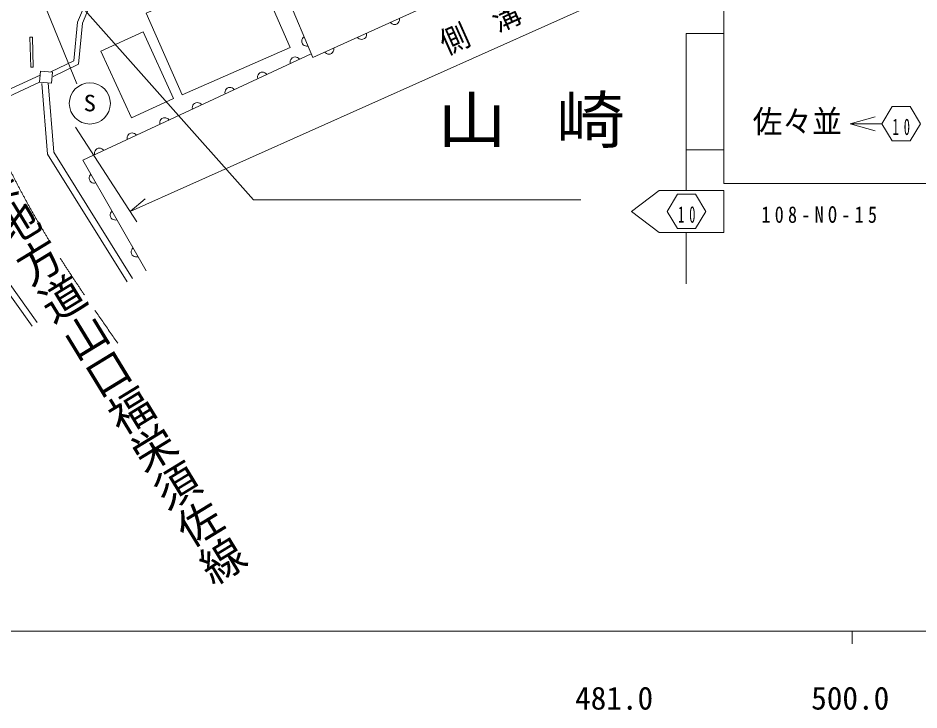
# Model space of a CAD drawing. Units: millimetres, scale not verified. Extents: x 40000 to 680000, y 20000 to 380000.
# Drawn here: x 501422 to 573332, y 198715 to 253965 of the extents above; entities that cross this region are included whole.
import ezdxf
from ezdxf.enums import TextEntityAlignment as Align

# ---------------------------------------------------------------- set-up
doc = ezdxf.new("R2010")
doc.units = ezdxf.units.MM
doc.header["$LTSCALE"] = 1000
doc.linetypes.add('CHAIN', pattern=[18.5, 12, -1.5, 3.5, -1.5])
for name, color, linetype, lineweight in [('M-BGD', 7, 'Continuous', 13), ('M-BMK', 2, 'CHAIN', 13), ('M-STR-HTXT', 7, 'Continuous', 13), ('M-STR-STRC', 7, 'Continuous', 13), ('M-TTL-BAND', 7, 'Continuous', 13)]:
    doc.layers.add(name, color=color, linetype=linetype, lineweight=lineweight)
doc.layers.add('M-BGD-HTXT', color=7, linetype='Continuous')
doc.layers.add('M-BMK-HTXT', color=7, linetype='Continuous')
doc.styles.add('@ＭＳ ゴシック', font='')
doc.styles.add('ＭＳ ゴシック', font='')
doc.styles.get('@ＭＳ ゴシック').set_extended_font_data('@MS Gothic')
doc.styles.get('ＭＳ ゴシック').set_extended_font_data('MS Gothic')

msp = doc.modelspace()

# ---------------------------------------------------------------- linework, layer by layer
at = {"layer": 'M-BGD'}
for p, q in [((524941, 250821), (519602, 263598)), ((524941, 250821), (551167, 262680)), ((502571, 252431), (502371, 252425)), ((502371, 252425), (502436, 250036)), ((502571, 252431), (502636, 250042)), ((502636, 250042), (502436, 250036)), ((492681, 244537), (503188, 249410)), ((492891, 244084), (503140, 248836))]:
    msp.add_line(p, q, dxfattribs=at)
for points in [[(541365, 276043), (528810, 268847), (518645, 264263), (515107, 262662), (512484, 261221), (510156, 259346), (508147, 257170), (506966, 255524), (506175, 253644), (505866, 250534), (504052, 249655)], [(541564, 275696), (528992, 268490), (518810, 263898), (515286, 262304), (512708, 260888), (510430, 259053), (508458, 256916), (507317, 255327), (506567, 253544), (506242, 250272), (504226, 249295)], [(531133, 253621), (531201, 253547), (531278, 253494), (531384, 253454), (531477, 253443), (531577, 253454), (531694, 253506), (531768, 253575), (531821, 253652), (531861, 253758), (531872, 253850), (531862, 253951)], [(524252, 252468), (524176, 252402), (524121, 252326), (524078, 252222), (524065, 252129), (524072, 252029), (524121, 251910), (524188, 251834), (524263, 251779), (524368, 251736), (524460, 251722), (524561, 251730)], [(528510, 252435), (528579, 252361), (528655, 252308), (528761, 252268), (528854, 252257), (528955, 252268), (529071, 252320), (529146, 252389), (529199, 252466), (529239, 252572), (529249, 252664), (529239, 252765)], [(511645, 233781), (506599, 242628), (524817, 251116)], [(525887, 251249), (525956, 251175), (526033, 251122), (526139, 251082), (526231, 251071), (526332, 251082), (526449, 251134), (526523, 251203), (526576, 251280), (526616, 251386), (526627, 251478), (526616, 251579)], [(523879, 250679), (523809, 250752), (523732, 250805), (523625, 250843), (523533, 250853), (523432, 250842), (523316, 250787), (523243, 250718), (523190, 250641), (523152, 250534), (523142, 250442), (523153, 250341)], [(521276, 249466), (521206, 249540), (521129, 249592), (521023, 249631), (520930, 249640), (520830, 249629), (520713, 249575), (520640, 249505), (520588, 249428), (520549, 249322), (520539, 249229), (520551, 249128)], [(510144, 232890), (503787, 243092), (503318, 248738)], [(510568, 233154), (504275, 243253), (503817, 248780)], [(518673, 248254), (518604, 248327), (518527, 248379), (518420, 248418), (518327, 248428), (518227, 248416), (518111, 248362), (518037, 248293), (517985, 248215), (517946, 248109), (517937, 248016), (517948, 247916)], [(516071, 247041), (516001, 247114), (515924, 247167), (515818, 247205), (515725, 247215), (515624, 247204), (515508, 247149), (515435, 247080), (515383, 247003), (515344, 246896), (515334, 246804), (515346, 246703)], [(513468, 245828), (513399, 245902), (513321, 245954), (513215, 245993), (513122, 246002), (513022, 245991), (512906, 245937), (512832, 245867), (512780, 245790), (512741, 245684), (512732, 245591), (512743, 245490)], [(510866, 244616), (510796, 244689), (510719, 244741), (510613, 244780), (510520, 244790), (510419, 244778), (510303, 244724), (510230, 244655), (510177, 244577), (510139, 244471), (510129, 244378), (510141, 244278)], [(502549, 229366), (498766, 234631), (495218, 240801), (492329, 243468)], [(502955, 229658), (499187, 234902), (495613, 241117), (492777, 243735)], [(508263, 243403), (508194, 243476), (508116, 243529), (508010, 243567), (507917, 243577), (507817, 243566), (507701, 243511), (507627, 243442), (507575, 243365), (507536, 243258), (507526, 243166), (507538, 243065)], [(507242, 241501), (507175, 241425), (507129, 241344), (507099, 241235), (507097, 241141), (507117, 241042), (507180, 240931), (507255, 240863), (507337, 240818), (507446, 240788), (507539, 240786), (507638, 240806)], [(508924, 238552), (508857, 238476), (508811, 238395), (508781, 238286), (508779, 238193), (508799, 238093), (508862, 237982), (508937, 237915), (509019, 237869), (509128, 237839), (509221, 237837), (509320, 237857)], [(510606, 235603), (510539, 235527), (510493, 235446), (510463, 235337), (510461, 235244), (510481, 235144), (510544, 235033), (510619, 234966), (510701, 234920), (510810, 234890), (510903, 234888), (511002, 234908)]]:
    msp.add_lwpolyline(points, dxfattribs=at)
for points in [[(511660, 254349), (520292, 258135), (523150, 251620), (514517, 247834)], [(513842, 247547), (511403, 252873), (508031, 251330), (510470, 246003)], [(503140, 248836), (504088, 248757), (504162, 249646), (503214, 249725)]]:
    msp.add_lwpolyline(points, close=True, dxfattribs=at)
at = {"layer": 'M-BMK'}
msp.add_open_spline([(484432, 256357), (486765, 256361), (489097, 256365), (491110, 255486), (492895, 254707), (494429, 253234), (495659, 251615), (497842, 248740), (499068, 245405), (500595, 242227), (503003, 237216), (506162, 232594), (509384, 228006)], degree=3, knots=[0, 0, 0, 0, 1, 1, 1, 2, 2, 2, 3, 3, 3, 4, 4, 4, 4], dxfattribs=at)
at = {"layer": 'M-STR-HTXT'}
for p, q in [((510374, 238523), (576114, 267936)), ((506003, 245261), (510918, 237685)), ((510374, 238523), (511572, 239519))]:
    msp.add_line(p, q, dxfattribs=at)
at = {"layer": 'M-STR-STRC'}
for p, q in [((504462, 257201), (520224, 239437)), ((503221, 255783), (506126, 248704)), ((557757, 252719), (554757, 252719)), ((554757, 252719), (554757, 240204)), ((571181, 246904), (572618, 246904)), ((570356, 245525), (567842, 245525)), ((571181, 244146), (572618, 244146)), ((557757, 243449), (554757, 243449)), ((552589, 240204), (550387, 238525)), ((552589, 240204), (557757, 240204)), ((557757, 240204), (557757, 236846)), ((554057, 239904), (555494, 239904)), ((520224, 239437), (546355, 239437)), ((550387, 238525), (552589, 236846)), ((557757, 236846), (552589, 236846)), ((554057, 237146), (555494, 237146)), ((554757, 236846), (554757, 232735))]:
    msp.add_line(p, q, dxfattribs=at)
msp.add_lwpolyline([(578105, 240740), (557757, 240740), (557757, 255780), (578105, 255780)], close=True, dxfattribs=at)
for points in [[(571181, 244146), (570356, 245525), (571181, 246904)], [(572618, 246904), (573443, 245525), (572618, 244146)], [(569842, 244965), (567842, 245525), (569842, 246085)], [(554057, 237146), (553232, 238525), (554057, 239904)], [(555494, 239904), (556319, 238525), (555494, 237146)]]:
    msp.add_lwpolyline(points, dxfattribs=at)
msp.add_circle((507155, 247143), 1642, dxfattribs=at)
at = {"layer": 'M-TTL-BAND'}
for p, q in [((40000, 205000), (579000, 205000)), ((568000, 205000), (568000, 204000))]:
    msp.add_line(p, q, dxfattribs=at)

# ---------------------------------------------------------------- texts
at = {"layer": 'M-BGD-HTXT', "style": '@ＭＳ ゴシック'}
msp.add_text('主要地方道山口福栄須佐線', height=2566, rotation=301.4, dxfattribs=at).set_placement((494966, 243948), align=Align.BOTTOM_LEFT)
at = {"layer": 'M-BMK-HTXT', "insert": (534900, 243595), "char_height": 3666, "attachment_point": 7, "style": 'ＭＳ ゴシック'}
msp.add_mtext('\\T1.72;\\W1.1;山崎', dxfattribs=at)
at = {"layer": 'M-STR-HTXT', "style": 'ＭＳ ゴシック', "width": 0.9}
msp.add_text('側\u3000溝\u3000\u3000L=82.5', height=1833, rotation=24.1, dxfattribs=at).set_placement((535831, 250493), align=Align.BOTTOM_LEFT)
at = {"layer": 'M-STR-STRC', "style": 'ＭＳ ゴシック'}
for s, height, width, p in [('S', 1320, 1.1, (506660, 246117)), ('佐々並', 1833, 0.95, (560053, 244233))]:
    msp.add_text(s, height=height, dxfattribs=dict(at, width=width)).set_placement(p, align=Align.BOTTOM_LEFT)
at = {"layer": 'M-STR-STRC', "char_height": 1320, "attachment_point": 7, "style": 'ＭＳ ゴシック'}
for s, insert in [('\\T1.8;\\W0.55;10', (571229, 244601)), ('\\T1.8;\\W0.55;10', (554105, 237601)), ('\\T1.48;\\W0.8;108-NO-15', (560755, 237592))]:
    msp.add_mtext(s, dxfattribs=dict(at, insert=insert))
at = {"layer": 'M-TTL-BAND', "style": 'ＭＳ ゴシック'}
for s, p in [('481.0', (549000, 198195)), ('500.0', (567844, 198195))]:
    msp.add_text(s, height=1833, dxfattribs=at).set_placement(p, align=Align.BOTTOM_CENTER)

doc.saveas('drawing.dxf')
